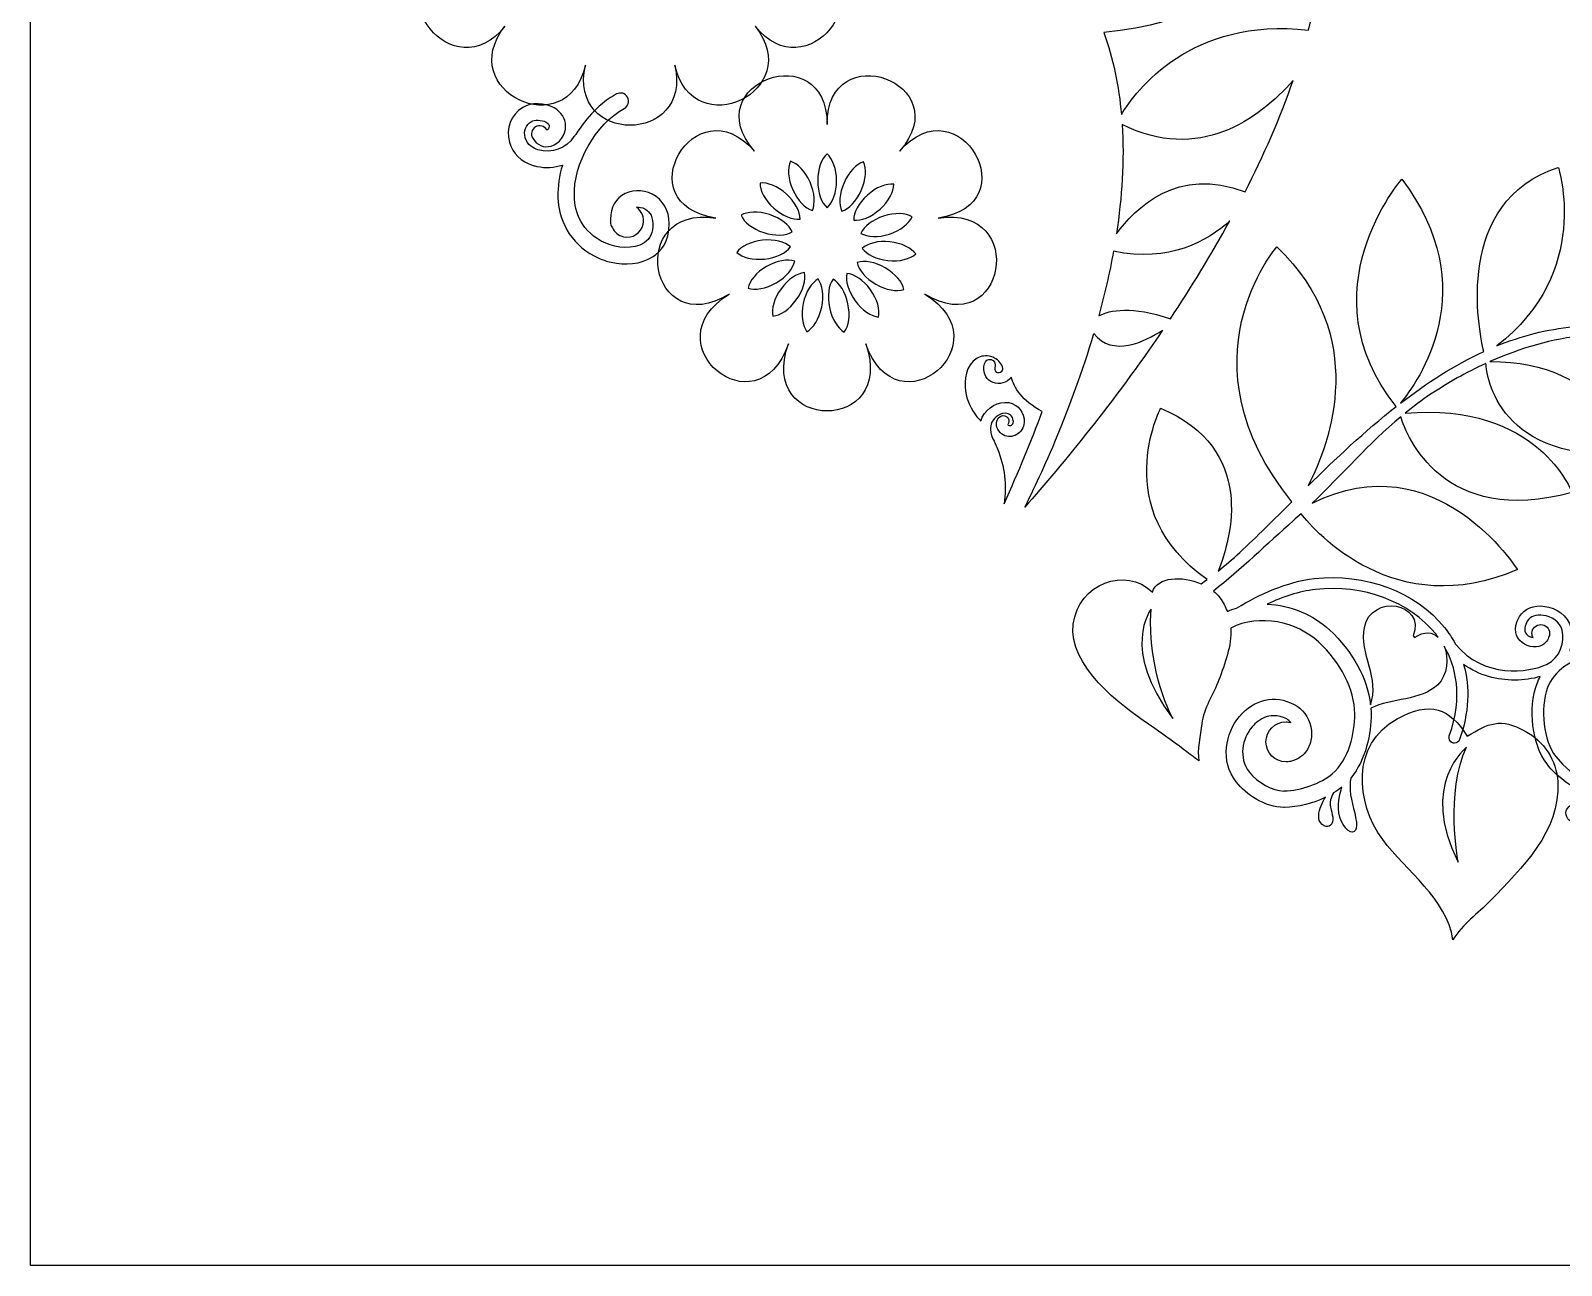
# Model space of a CAD drawing. Header units: millimetres. Extents: x -104 to 124, y -146 to 83.
# Drawn here: x -104.4 to 16.1, y -145.7 to -48.5 of the extents above; entities that cross this region are included whole.
import ezdxf

# ---------------------------------------------------------------- set-up
doc = ezdxf.new("R2010")
doc.units = ezdxf.units.MM
doc.header["$MEASUREMENT"] = 0
doc.layers.add('layer 1', color=7, linetype='Continuous')

msp = doc.modelspace()

# ---------------------------------------------------------------- linework, layer by layer
at = {"layer": 'layer 1', "color": 251}
msp.add_open_spline([(-104.4422, -145.6693), (-104.4422, -145.6693), (124.1578, -145.6693), (124.1578, -145.6693), (124.1578, -145.6693), (124.1578, -145.6693), (124.1578, 82.9307), (124.1578, 82.9307), (124.1578, 82.9307), (124.1578, 82.9307), (-104.4422, 82.9307), (-104.4422, 82.9307), (-104.4422, 82.9307), (-104.4422, 82.9307), (-104.4422, -145.6693), (-104.4422, -145.6693)], degree=3, knots=[0, 0, 0, 0, 0.2, 0.2, 0.2, 0.20000001, 0.4, 0.4, 0.4, 0.40000001, 0.6, 0.6, 0.6, 0.60000001, 1, 1, 1, 1], dxfattribs=at)
at = {"layer": 'layer 1', "color": 7}
for points, knots in [([(-71.4774, -42.6684), (-77.3099, -45.4769), (-71.1281, -53.2275), (-67.0923, -48.1665), (-67.0923, -48.1665), (-71.1281, -53.2274), (-62.1968, -57.5289), (-60.7568, -51.2177), (-60.7568, -51.2177), (-62.1968, -57.5289), (-52.2848, -57.5289), (-53.7249, -51.2177), (-53.7249, -51.2177), (-52.2848, -57.5289), (-43.3529, -53.2275), (-47.3886, -48.1665), (-47.3886, -48.1665), (-43.3528, -53.2274), (-37.1718, -45.4769), (-43.0043, -42.6685), (-43.0043, -42.6685), (-37.1718, -45.4769), (-34.967, -35.8126), (-41.439, -35.8126), (-41.439, -35.8126), (-34.967, -35.8125), (-37.1718, -26.1479), (-43.0043, -28.9567), (-43.0043, -28.9567), (-37.1718, -26.1478), (-43.3529, -18.3974), (-47.3886, -23.4583), (-47.3886, -23.4583), (-43.3528, -18.3973), (-52.2848, -14.097), (-53.7249, -20.4071), (-53.7249, -20.4071), (-52.2848, -14.097), (-62.1968, -14.097), (-60.7568, -20.4071), (-60.7568, -20.4071), (-62.1968, -14.097), (-71.1281, -18.3974), (-67.0923, -23.4583), (-67.0923, -23.4583), (-71.1281, -18.3973), (-77.3099, -26.1479), (-71.4774, -28.9567), (-71.4774, -28.9567), (-77.3099, -26.1478), (-79.5155, -35.8126), (-73.0422, -35.8126), (-73.0422, -35.8126), (-79.5155, -35.8125), (-77.3099, -45.4769), (-71.4774, -42.6684)], [0, 0, 0, 0, 0.06666667, 0.06666667, 0.06666667, 0.06666668, 0.13333333, 0.13333333, 0.13333333, 0.13333334, 0.2, 0.2, 0.2, 0.20000001, 0.26666667, 0.26666667, 0.26666667, 0.26666668, 0.33333333, 0.33333333, 0.33333333, 0.33333334, 0.4, 0.4, 0.4, 0.40000001, 0.46666667, 0.46666667, 0.46666667, 0.46666668, 0.53333333, 0.53333333, 0.53333333, 0.53333334, 0.6, 0.6, 0.6, 0.60000001, 0.66666667, 0.66666667, 0.66666667, 0.66666668, 0.73333333, 0.73333333, 0.73333333, 0.73333334, 0.8, 0.8, 0.8, 0.80000001, 0.86666667, 0.86666667, 0.86666667, 0.86666668, 1, 1, 1, 1]), ([(-49.4351, -69.2401), (-55.7258, -73.0906), (-47.2606, -80.1938), (-44.776, -73.1495), (-44.776, -73.1495), (-47.2606, -80.1938), (-36.2098, -80.1938), (-38.6937, -73.1495), (-38.6937, -73.1495), (-36.2098, -80.1938), (-27.7446, -73.0906), (-34.0346, -69.2401), (-34.0346, -69.2401), (-27.7445, -73.0906), (-25.8258, -62.2081), (-32.9784, -63.2506), (-32.9784, -63.2506), (-25.8258, -62.2081), (-31.3503, -52.6383), (-36.019, -57.9833), (-36.019, -57.9833), (-31.3503, -52.6383), (-41.7354, -48.8583), (-41.7354, -55.9033), (-41.7354, -55.9033), (-41.7354, -48.8583), (-52.1194, -52.6383), (-47.45, -57.9833), (-47.45, -57.9833), (-52.1194, -52.6383), (-57.6439, -62.2081), (-50.4913, -63.2506), (-50.4913, -63.2506), (-57.6439, -62.2081), (-55.7258, -73.0906), (-49.4351, -69.2401)], [0, 0, 0, 0, 0.1, 0.1, 0.1, 0.10000001, 0.2, 0.2, 0.2, 0.20000001, 0.3, 0.3, 0.3, 0.30000001, 0.4, 0.4, 0.4, 0.40000001, 0.5, 0.5, 0.5, 0.50000001, 0.6, 0.6, 0.6, 0.60000001, 0.7, 0.7, 0.7, 0.70000001, 0.8, 0.8, 0.8, 0.80000001, 1, 1, 1, 1]), ([(-42.8914, -62.6615), (-43.4516, -62.4868), (-44.0567, -61.8751), (-44.4334, -61.026), (-44.4334, -61.026), (-44.8116, -60.1772), (-44.862, -59.3189), (-44.6165, -58.7869), (-44.6165, -58.7869), (-44.0566, -58.9611), (-43.4531, -59.5718), (-43.0745, -60.4217), (-43.0745, -60.4217), (-42.6977, -61.2708), (-42.6473, -62.1273), (-42.8914, -62.6615)], [0, 0, 0, 0, 0.2, 0.2, 0.2, 0.20000001, 0.4, 0.4, 0.4, 0.40000001, 0.6, 0.6, 0.6, 0.60000001, 1, 1, 1, 1]), ([(-42.4744, -60.3197), (-42.4744, -59.3901), (-42.1714, -58.5862), (-41.7311, -58.1988), (-41.7311, -58.1988), (-41.2901, -58.5861), (-40.9868, -59.3901), (-40.9868, -60.3197), (-40.9868, -60.3197), (-40.9868, -61.2493), (-41.2902, -62.0529), (-41.7311, -62.4406), (-41.7311, -62.4406), (-42.1714, -62.0529), (-42.4744, -61.2493), (-42.4744, -60.3197)], [0, 0, 0, 0, 0.2, 0.2, 0.2, 0.20000001, 0.4, 0.4, 0.4, 0.40000001, 0.6, 0.6, 0.6, 0.60000001, 1, 1, 1, 1]), ([(-39.0391, -61.0764), (-39.4165, -61.9252), (-40.0202, -62.5362), (-40.5811, -62.7112), (-40.5811, -62.7112), (-40.8255, -62.1778), (-40.7755, -61.3198), (-40.3976, -60.4711), (-40.3976, -60.4711), (-40.0194, -59.6219), (-39.4159, -59.0106), (-38.8549, -58.8359), (-38.8549, -58.8359), (-38.6104, -59.3693), (-38.6609, -60.2269), (-39.0391, -61.0764)], [0, 0, 0, 0, 0.2, 0.2, 0.2, 0.20000001, 0.4, 0.4, 0.4, 0.40000001, 0.6, 0.6, 0.6, 0.60000001, 1, 1, 1, 1]), ([(-44.9403, -61.3636), (-44.2499, -61.9859), (-43.8559, -62.7475), (-43.8623, -63.3353), (-43.8623, -63.3353), (-44.445, -63.4037), (-45.2459, -63.0908), (-45.9362, -62.4685), (-45.9362, -62.4685), (-46.6266, -61.8465), (-47.0214, -61.0828), (-47.0143, -60.4968), (-47.0143, -60.4968), (-46.4315, -60.429), (-45.6314, -60.7409), (-44.9403, -61.3636)], [0, 0, 0, 0, 0.2, 0.2, 0.2, 0.20000001, 0.4, 0.4, 0.4, 0.40000001, 0.6, 0.6, 0.6, 0.60000001, 1, 1, 1, 1]), ([(-36.4878, -60.5878), (-36.4814, -61.1745), (-36.8755, -61.9372), (-37.5666, -62.5595), (-37.5666, -62.5595), (-38.257, -63.1811), (-39.0571, -63.494), (-39.6399, -63.4256), (-39.6399, -63.4256), (-39.6469, -62.8389), (-39.2518, -62.0762), (-38.5614, -61.4539), (-38.5614, -61.4539), (-37.8703, -60.8323), (-37.0706, -60.5194), (-36.4878, -60.5878)], [0, 0, 0, 0, 0.2, 0.2, 0.2, 0.20000001, 0.4, 0.4, 0.4, 0.40000001, 0.6, 0.6, 0.6, 0.60000001, 1, 1, 1, 1]), ([(-46.2622, -62.9832), (-45.3788, -63.2707), (-44.7075, -63.8066), (-44.4747, -64.3453), (-44.4747, -64.3453), (-44.9798, -64.6454), (-45.8382, -64.6843), (-46.7215, -64.3975), (-46.7215, -64.3975), (-47.6056, -64.1096), (-48.2766, -63.5734), (-48.5084, -63.035), (-48.5084, -63.035), (-48.0039, -62.7355), (-47.1459, -62.6953), (-46.2622, -62.9832)], [0, 0, 0, 0, 0.2, 0.2, 0.2, 0.20000001, 0.4, 0.4, 0.4, 0.40000001, 0.6, 0.6, 0.6, 0.60000001, 1, 1, 1, 1]), ([(-35.0372, -63.1508), (-35.27, -63.6894), (-35.9406, -64.226), (-36.8247, -64.5135), (-36.8247, -64.5135), (-37.7084, -64.8), (-38.5664, -64.7608), (-39.0715, -64.4613), (-39.0715, -64.4613), (-38.8394, -63.9223), (-38.1681, -63.3864), (-37.284, -63.0985), (-37.284, -63.0985), (-36.3999, -62.8121), (-35.5417, -62.8516), (-35.0372, -63.1508)], [0, 0, 0, 0, 0.2, 0.2, 0.2, 0.20000001, 0.4, 0.4, 0.4, 0.40000001, 0.6, 0.6, 0.6, 0.60000001, 1, 1, 1, 1]), ([(-48.8417, -65.9606), (-48.5027, -65.4822), (-47.7351, -65.0967), (-46.8097, -64.9997), (-46.8097, -64.9997), (-45.8865, -64.903), (-45.0557, -65.1196), (-44.6236, -65.5175), (-44.6236, -65.5175), (-44.9626, -65.9966), (-45.7309, -66.3818), (-46.6549, -66.4785), (-46.6549, -66.4785), (-47.5795, -66.5758), (-48.411, -66.3582), (-48.8417, -65.9606)], [0, 0, 0, 0, 0.2, 0.2, 0.2, 0.20000001, 0.4, 0.4, 0.4, 0.40000001, 0.6, 0.6, 0.6, 0.60000001, 1, 1, 1, 1]), ([(-36.9418, -66.6002), (-37.8664, -66.5028), (-38.6334, -66.1183), (-38.9728, -65.6389), (-38.9728, -65.6389), (-38.5417, -65.2409), (-37.7105, -65.0237), (-36.7859, -65.1214), (-36.7859, -65.1214), (-35.862, -65.2187), (-35.0936, -65.6036), (-34.7546, -66.0823), (-34.7546, -66.0823), (-35.186, -66.4799), (-36.0172, -66.6972), (-36.9418, -66.6002)], [0, 0, 0, 0, 0.2, 0.2, 0.2, 0.20000001, 0.4, 0.4, 0.4, 0.40000001, 0.6, 0.6, 0.6, 0.60000001, 1, 1, 1, 1]), ([(-47.9562, -68.7691), (-47.8412, -68.1944), (-47.2962, -67.5301), (-46.4908, -67.0648), (-46.4908, -67.0648), (-45.6861, -66.6009), (-44.8391, -66.4609), (-44.2824, -66.6493), (-44.2824, -66.6493), (-44.3974, -67.2246), (-44.9432, -67.8889), (-45.7475, -68.3535), (-45.7475, -68.3535), (-46.5529, -68.8181), (-47.4003, -68.9578), (-47.9562, -68.7691)], [0, 0, 0, 0, 0.2, 0.2, 0.2, 0.20000001, 0.4, 0.4, 0.4, 0.40000001, 0.6, 0.6, 0.6, 0.60000001, 1, 1, 1, 1]), ([(-37.8975, -68.459), (-38.7022, -67.994), (-39.2472, -67.3301), (-39.3622, -66.7544), (-39.3622, -66.7544), (-38.8062, -66.5663), (-37.9585, -66.706), (-37.1539, -67.171), (-37.1539, -67.171), (-36.3484, -67.6359), (-35.8041, -68.3003), (-35.6891, -68.8756), (-35.6891, -68.8756), (-36.2444, -69.0629), (-37.0925, -68.9236), (-37.8975, -68.459)], [0, 0, 0, 0, 0.2, 0.2, 0.2, 0.20000001, 0.4, 0.4, 0.4, 0.40000001, 0.6, 0.6, 0.6, 0.60000001, 1, 1, 1, 1]), ([(-45.3594, -68.8223), (-44.813, -68.0709), (-44.0958, -67.5982), (-43.5109, -67.5439), (-43.5109, -67.5439), (-43.3818, -68.1168), (-43.61, -68.9448), (-44.1565, -69.6966), (-44.1565, -69.6966), (-44.7029, -70.4483), (-45.4208, -70.921), (-46.0043, -70.975), (-46.0043, -70.975), (-46.1331, -70.4025), (-45.9059, -69.5745), (-45.3594, -68.8223)], [0, 0, 0, 0, 0.2, 0.2, 0.2, 0.20000001, 0.4, 0.4, 0.4, 0.40000001, 0.6, 0.6, 0.6, 0.60000001, 1, 1, 1, 1]), ([(-43.6107, -69.9671), (-43.417, -69.0583), (-42.9542, -68.3352), (-42.442, -68.0473), (-42.442, -68.0473), (-42.0913, -68.5182), (-41.9626, -69.3681), (-42.1562, -70.2765), (-42.1562, -70.2765), (-42.3492, -71.1856), (-42.8128, -71.9092), (-43.3246, -72.1963), (-43.3246, -72.1963), (-43.6749, -71.7257), (-43.8044, -70.8762), (-43.6107, -69.9671)], [0, 0, 0, 0, 0.2, 0.2, 0.2, 0.20000001, 0.4, 0.4, 0.4, 0.40000001, 0.6, 0.6, 0.6, 0.60000001, 1, 1, 1, 1]), ([(-41.2612, -68.073), (-40.7493, -68.3598), (-40.2855, -69.0838), (-40.0925, -69.9929), (-40.0925, -69.9929), (-39.8995, -70.902), (-40.0293, -71.7515), (-40.3793, -72.2217), (-40.3793, -72.2217), (-40.8912, -71.9342), (-41.354, -71.2107), (-41.5477, -70.3019), (-41.5477, -70.3019), (-41.7406, -69.3928), (-41.6119, -68.5437), (-41.2612, -68.073)], [0, 0, 0, 0, 0.2, 0.2, 0.2, 0.20000001, 0.4, 0.4, 0.4, 0.40000001, 0.6, 0.6, 0.6, 0.60000001, 1, 1, 1, 1]), ([(-39.527, -69.7678), (-40.072, -69.0164), (-40.3006, -68.1884), (-40.1712, -67.6159), (-40.1712, -67.6159), (-39.5869, -67.6698), (-38.8694, -68.1422), (-38.3233, -68.8943), (-38.3233, -68.8943), (-37.7768, -69.6461), (-37.5493, -70.4748), (-37.6784, -71.0473), (-37.6784, -71.0473), (-38.2626, -70.9927), (-38.9805, -70.5203), (-39.527, -69.7678)], [0, 0, 0, 0, 0.2, 0.2, 0.2, 0.20000001, 0.4, 0.4, 0.4, 0.40000001, 0.6, 0.6, 0.6, 0.60000001, 1, 1, 1, 1]), ([(2.013, -112.1597), (3.8562, -114.6524), (7.0577, -116.7942), (7.5438, -120.0475), (7.5438, -120.0475), (8.3051, -118.8057), (9.494, -117.9918), (10.4905, -116.9645), (10.4905, -116.9645), (12.9809, -114.4002), (16.0084, -111.5071), (15.7977, -107.6279), (15.7977, -107.6279), (15.7043, -105.9145), (14.7091, -104.443), (13.2246, -103.6211), (13.2246, -103.6211), (11.295, -102.5521), (10.3039, -103.0115), (8.6723, -104.0285), (8.6723, -104.0285), (7.3033, -101.8053), (5.7415, -101.237), (3.1552, -102.6555), (3.1552, -102.6555), (-0.4843, -104.6519), (-0.1351, -109.2521), (2.013, -112.1597)], [0, 0, 0, 0, 0.125, 0.125, 0.125, 0.12500001, 0.25, 0.25, 0.25, 0.25000001, 0.375, 0.375, 0.375, 0.37500001, 0.5, 0.5, 0.5, 0.50000001, 0.625, 0.625, 0.625, 0.62500001, 0.75, 0.75, 0.75, 0.75000001, 1, 1, 1, 1]), ([(8.6233, -104.889), (6.9071, -108.3885), (7.9566, -113.9504), (7.9566, -113.9504), (7.9566, -113.9504), (4.8338, -107.7955), (8.6233, -104.889), (8.6233, -104.889)], [0, 0, 0, 0, 0.33333333, 0.33333333, 0.33333333, 0.33333334, 1, 1, 1, 1])]:
    msp.add_open_spline(points, degree=3, knots=knots, dxfattribs=at)
at = {"layer": 'layer 1', "color": 254}
for points, knots in [([(-2.6783, -35.1024), (-2.1622, -39.4585), (-2.6547, -43.9706), (-3.828, -48.4583), (-3.828, -48.4583), (-13.1388, -47.4426), (-17.4265, -53.2324), (-18.5593, -55.1138), (-18.5593, -55.1138), (-18.7572, -52.8884), (-19.1982, -50.7136), (-19.9478, -48.6512), (-19.9478, -48.6512), (-5.9083, -47.2817), (-3.1866, -38.0224), (-2.6783, -35.1024)], [0, 0, 0, 0, 0.2, 0.2, 0.2, 0.20000001, 0.4, 0.4, 0.4, 0.40000001, 0.6, 0.6, 0.6, 0.60000001, 1, 1, 1, 1]), ([(-8.8201, -61.197), (-14.1248, -59.1249), (-17.5189, -62.527), (-18.9526, -64.4924), (-18.9526, -64.4924), (-18.5138, -61.6384), (-18.319, -58.7269), (-18.5007, -55.8849), (-18.5007, -55.8849), (-12.4696, -58.9188), (-7.7699, -55.5089), (-5.038, -52.4207), (-5.038, -52.4207), (-6.0716, -55.3984), (-7.3649, -58.3413), (-8.8201, -61.197)], [0, 0, 0, 0, 0.2, 0.2, 0.2, 0.20000001, 0.4, 0.4, 0.4, 0.40000001, 0.6, 0.6, 0.6, 0.60000001, 1, 1, 1, 1]), ([(-65.6883, -54.5592), (-65.0159, -54.1521), (-63.9787, -54.1616), (-63.2252, -54.5832), (-63.2252, -54.5832), (-62.6551, -54.901), (-62.3245, -55.4246), (-62.3203, -56.0208), (-62.3203, -56.0208), (-62.3147, -56.7334), (-62.8082, -57.4107), (-63.4668, -57.5959), (-63.4668, -57.5959), (-64.032, -57.7543), (-64.5873, -57.5172), (-64.9132, -56.974), (-64.9132, -56.974), (-65.0963, -56.6684), (-64.9972, -56.2723), (-64.6913, -56.0885), (-64.6913, -56.0885), (-64.3862, -55.9043), (-63.9893, -56.0045), (-63.8059, -56.309), (-63.8059, -56.309), (-63.7984, -56.3217), (-63.7921, -56.3316), (-63.7858, -56.339), (-63.7858, -56.339), (-63.7162, -56.2973), (-63.6101, -56.1693), (-63.6108, -56.0313), (-63.6108, -56.0313), (-63.6115, -55.9798), (-63.6129, -55.8458), (-63.8549, -55.7107), (-63.8549, -55.7107), (-64.2242, -55.5043), (-64.7739, -55.5156), (-65.0187, -55.663), (-65.0187, -55.663), (-65.4685, -55.9361), (-65.6491, -56.4116), (-65.5024, -56.9355), (-65.5024, -56.9355), (-65.3397, -57.5123), (-64.8677, -57.7663), (-64.5005, -57.8785), (-64.5005, -57.8785), (-63.4153, -58.2034), (-62.2522, -57.785), (-61.6652, -56.8491), (-61.6652, -56.8491), (-61.6218, -56.781), (-61.5671, -56.7253), (-61.5065, -56.6794), (-61.5065, -56.6794), (-60.6894, -55.3346), (-59.5789, -54.1824), (-58.3152, -53.4924), (-58.3152, -53.4924), (-58.003, -53.3206), (-57.6097, -53.437), (-57.4393, -53.7485), (-57.4393, -53.7485), (-57.2685, -54.0621), (-57.3835, -54.4541), (-57.6965, -54.6252), (-57.6965, -54.6252), (-59.9592, -55.8616), (-61.7238, -58.9735), (-61.6306, -61.5618), (-61.6306, -61.5618), (-61.5872, -62.7468), (-61.1233, -64.347), (-59.1626, -65.241), (-59.1626, -65.241), (-58.3145, -65.6265), (-56.968, -65.7476), (-56.1425, -65.2082), (-56.1425, -65.2082), (-55.6644, -64.8963), (-55.4369, -64.4031), (-55.4468, -63.7022), (-55.4468, -63.7022), (-55.4563, -62.9676), (-55.8567, -62.6509), (-56.0945, -62.5277), (-56.0945, -62.5277), (-56.2998, -62.4215), (-56.5277, -62.3877), (-56.7401, -62.4089), (-56.7401, -62.4089), (-56.3224, -62.6988), (-56.0984, -63.2206), (-56.2148, -63.7466), (-56.2148, -63.7466), (-56.3693, -64.4433), (-57.0583, -64.8832), (-57.755, -64.7294), (-57.755, -64.7294), (-58.1614, -64.6394), (-58.4757, -64.3647), (-58.6408, -64.0147), (-58.6408, -64.0147), (-58.7128, -63.9223), (-58.7622, -63.8112), (-58.7752, -63.6863), (-58.7752, -63.6863), (-58.8765, -62.7408), (-58.5512, -61.9361), (-57.8824, -61.4782), (-57.8824, -61.4782), (-57.2085, -61.0182), (-56.2726, -60.9798), (-55.4997, -61.3816), (-55.4997, -61.3816), (-54.659, -61.8176), (-54.1701, -62.6572), (-54.156, -63.6842), (-54.156, -63.6842), (-54.1355, -65.133), (-54.8411, -65.9007), (-55.4362, -66.2894), (-55.4362, -66.2894), (-56.3975, -66.9166), (-57.664, -66.9703), (-58.7237, -66.736), (-58.7237, -66.736), (-59.0779, -66.6577), (-59.4085, -66.5476), (-59.6974, -66.4157), (-59.6974, -66.4157), (-61.6962, -65.5052), (-62.8407, -63.7981), (-62.9204, -61.6088), (-62.9204, -61.6088), (-62.95, -60.7843), (-62.8227, -59.925), (-62.5747, -59.0808), (-62.5747, -59.0808), (-63.2111, -59.2885), (-63.9022, -59.3408), (-64.5851, -59.1898), (-64.5851, -59.1898), (-64.6821, -59.1686), (-64.7795, -59.1428), (-64.8765, -59.1136), (-64.8765, -59.1136), (-65.8322, -58.8225), (-66.4958, -58.1731), (-66.7459, -57.2844), (-66.7459, -57.2844), (-67.0489, -56.2028), (-66.6344, -55.1332), (-65.6883, -54.5592)], [0, 0, 0, 0, 0.025, 0.025, 0.025, 0.02500001, 0.05, 0.05, 0.05, 0.05000001, 0.075, 0.075, 0.075, 0.07500001, 0.1, 0.1, 0.1, 0.10000001, 0.125, 0.125, 0.125, 0.12500001, 0.15, 0.15, 0.15, 0.15000001, 0.175, 0.175, 0.175, 0.17500001, 0.2, 0.2, 0.2, 0.20000001, 0.225, 0.225, 0.225, 0.22500001, 0.25, 0.25, 0.25, 0.25000001, 0.275, 0.275, 0.275, 0.27500001, 0.3, 0.3, 0.3, 0.30000001, 0.325, 0.325, 0.325, 0.32500001, 0.35, 0.35, 0.35, 0.35000001, 0.375, 0.375, 0.375, 0.37500001, 0.4, 0.4, 0.4, 0.40000001, 0.425, 0.425, 0.425, 0.42500001, 0.45, 0.45, 0.45, 0.45000001, 0.475, 0.475, 0.475, 0.47500001, 0.5, 0.5, 0.5, 0.50000001, 0.525, 0.525, 0.525, 0.52500001, 0.55, 0.55, 0.55, 0.55000001, 0.575, 0.575, 0.575, 0.57500001, 0.6, 0.6, 0.6, 0.60000001, 0.625, 0.625, 0.625, 0.62500001, 0.65, 0.65, 0.65, 0.65000001, 0.675, 0.675, 0.675, 0.67500001, 0.7, 0.7, 0.7, 0.70000001, 0.725, 0.725, 0.725, 0.72500001, 0.75, 0.75, 0.75, 0.75000001, 0.775, 0.775, 0.775, 0.77500001, 0.8, 0.8, 0.8, 0.80000001, 0.825, 0.825, 0.825, 0.82500001, 0.85, 0.85, 0.85, 0.85000001, 0.875, 0.875, 0.875, 0.87500001, 0.9, 0.9, 0.9, 0.90000001, 0.925, 0.925, 0.925, 0.92500001, 0.95, 0.95, 0.95, 0.95000001, 1, 1, 1, 1]), ([(-22.3559, -95.2136), (-22.7859, -98.4366), (-18.5526, -101.6593), (-16.4384, -103.0686), (-16.4384, -103.0686), (-15.241, -103.8669), (-12.4573, -105.9734), (-12.4573, -105.9734), (-12.4573, -105.9734), (-12.6213, -105.2015), (-12.3335, -103.8849), (-12.2329, -103.0609), (-12.2329, -103.0609), (-12.0812, -101.8117), (-11.3206, -100.7516), (-10.8871, -99.598), (-10.8871, -99.598), (-10.402, -98.3029), (-9.8721, -96.9229), (-9.9501, -95.5308), (-9.9501, -95.5308), (-7.6722, -94.331), (-4.7142, -95.0637), (-3.0501, -96.6022), (-3.0501, -96.6022), (-1.2753, -98.2451), (-0.206, -100.3625), (-0.1908, -102.2668), (-0.1908, -102.2668), (-0.1792, -103.8003), (-0.6371, -105.8467), (-1.959, -106.9919), (-1.959, -106.9919), (-2.818, -107.7369), (-4.4453, -108.3169), (-5.7443, -108.3405), (-5.7443, -108.3405), (-5.7538, -108.3412), (-5.7651, -108.3412), (-5.7746, -108.3412), (-5.7746, -108.3412), (-6.6456, -108.3412), (-7.8624, -107.6752), (-8.503, -106.8426), (-8.503, -106.8426), (-9.363, -105.7278), (-9.0392, -104.218), (-8.2758, -103.3022), (-8.2758, -103.3022), (-7.9974, -102.9677), (-6.9762, -101.9355), (-5.5439, -102.6739), (-5.5439, -102.6739), (-5.4218, -102.7367), (-5.3142, -102.8354), (-5.2186, -102.949), (-5.2186, -102.949), (-5.341, -102.918), (-5.4681, -102.8972), (-5.6003, -102.8972), (-5.6003, -102.8972), (-6.4706, -102.8972), (-7.1769, -103.6034), (-7.1769, -104.4734), (-7.1769, -104.4734), (-7.1769, -105.344), (-6.4706, -106.05), (-5.6003, -106.05), (-5.6003, -106.05), (-5.4804, -106.0499), (-5.3654, -106.0341), (-5.2529, -106.009), (-5.2529, -106.009), (-4.8002, -105.9307), (-4.3702, -105.6732), (-4.0612, -105.2798), (-4.0612, -105.2798), (-3.6406, -104.745), (-3.4904, -104.0218), (-3.6484, -103.2951), (-3.6484, -103.2951), (-3.8164, -102.5218), (-4.3042, -101.86), (-4.9519, -101.5266), (-4.9519, -101.5266), (-6.4724, -100.7424), (-8.1262, -101.1058), (-9.2678, -102.4752), (-9.2678, -102.4752), (-10.3607, -103.7858), (-10.8003, -105.978), (-9.5264, -107.6311), (-9.5264, -107.6311), (-8.7732, -108.6079), (-7.2104, -109.6321), (-5.7753, -109.6321), (-5.7753, -109.6321), (-5.7573, -109.6321), (-5.7386, -109.6321), (-5.721, -109.6317), (-5.721, -109.6317), (-4.6591, -109.6123), (-3.4816, -109.3071), (-2.4853, -108.8334), (-2.4853, -108.8334), (-2.6211, -109.0359), (-2.7428, -109.2528), (-2.8367, -109.505), (-2.8367, -109.505), (-3.0081, -109.9682), (-3.2018, -110.6043), (-2.7552, -110.9751), (-2.7552, -110.9751), (-2.3459, -111.3148), (-1.9403, -111.1144), (-1.9195, -110.6025), (-1.9195, -110.6025), (-1.8983, -110.0727), (-2.2172, -109.564), (-2.098, -109.0327), (-2.098, -109.0327), (-2.0553, -108.845), (-1.965, -108.6683), (-1.8609, -108.4968), (-1.8609, -108.4968), (-1.6213, -108.3518), (-1.3974, -108.198), (-1.1987, -108.034), (-1.1987, -108.034), (-1.2876, -108.3285), (-1.3511, -108.5938), (-1.3836, -108.7505), (-1.3836, -108.7505), (-1.5621, -109.6084), (-1.5138, -110.5757), (-0.8985, -111.2569), (-0.8985, -111.2569), (-0.3341, -111.8813), (0.0215, -111.5131), (-0.0621, -110.7916), (-0.0621, -110.7916), (-0.1735, -109.8261), (-0.5958, -108.8859), (-0.5581, -107.9041), (-0.5581, -107.9041), (-0.5496, -107.6854), (-0.5327, -107.5073), (-0.4946, -107.3238), (-0.4946, -107.3238), (0.6851, -105.8714), (1.1123, -103.8281), (1.1003, -102.2565), (1.1003, -102.2565), (1.0989, -102.115), (1.0929, -101.9725), (1.0827, -101.829), (1.0827, -101.829), (2.7051, -101.0211), (5.0264, -101.2543), (6.3433, -99.9758), (6.3433, -99.9758), (7.1226, -99.2194), (7.2319, -97.8845), (6.8538, -96.9483), (6.8538, -96.9483), (7.7742, -98.5276), (8.3619, -100.8571), (7.2574, -104.0017), (7.2574, -104.0017), (7.1784, -104.2261), (7.2969, -104.472), (7.5212, -104.5503), (7.5212, -104.5503), (7.5682, -104.5672), (7.6158, -104.575), (7.6634, -104.575), (7.6634, -104.575), (7.8413, -104.575), (8.007, -104.4642), (8.0698, -104.2871), (8.0698, -104.2871), (8.8001, -102.2068), (8.8974, -100.1892), (8.3848, -98.3791), (8.3848, -98.3791), (9.6179, -99.266), (11.0691, -99.6156), (12.4005, -99.6156), (12.4005, -99.6156), (13.1308, -99.6156), (13.8218, -99.5094), (14.4233, -99.3309), (14.4233, -99.3309), (14.3242, -99.5098), (14.236, -99.695), (14.1623, -99.888), (14.1623, -99.888), (13.4279, -101.8198), (13.7763, -104.7041), (14.9243, -106.1854), (14.9243, -106.1854), (15.838, -107.3658), (17.0773, -108.1892), (18.4715, -108.6997), (18.4715, -108.6997), (18.4715, -108.6997), (18.4708, -108.6996), (18.4708, -108.6996), (18.4708, -108.6996), (17.7119, -108.7949), (16.9436, -109.154), (16.5178, -109.7785), (16.5178, -109.7785), (16.3125, -110.0779), (16.5481, -110.7687), (16.9838, -110.719), (16.9838, -110.719), (17.2223, -110.69), (17.4131, -110.2833), (17.5461, -110.1217), (17.5461, -110.1217), (17.8594, -109.7417), (18.2502, -109.4221), (18.7138, -109.2444), (18.7138, -109.2444), (18.7138, -109.2443), (18.99, -109.1216), (19.4663, -109.0052), (19.4663, -109.0052), (19.733, -109.0722), (20.0022, -109.1294), (20.2752, -109.1759), (20.2752, -109.1759), (19.6833, -109.3727), (19.1237, -109.6359), (18.6387, -109.9615), (18.6387, -109.9615), (17.4826, -110.7348), (16.8949, -112.2715), (16.9443, -113.6467), (16.9443, -113.6467), (16.968, -114.306), (18.0573, -115.0641), (18.6408, -114.5187), (18.6408, -114.5187), (18.9583, -114.2217), (18.7978, -113.4205), (18.8193, -113.0406), (18.8193, -113.0406), (18.8683, -112.1456), (19.0948, -111.2576), (19.5813, -110.4971), (19.5813, -110.4971), (19.9567, -109.9093), (20.4117, -109.5227), (20.9275, -109.2666), (20.9275, -109.2666), (21.1427, -109.2909), (21.3589, -109.3096), (21.5766, -109.322), (21.5766, -109.322), (21.3046, -109.4698), (21.051, -109.6377), (20.8238, -109.8243), (20.8238, -109.8243), (20.0216, -110.4833), (19.6977, -111.6683), (19.8342, -112.686), (19.8342, -112.686), (19.8995, -113.1739), (20.7645, -113.6576), (21.1586, -113.2103), (21.1586, -113.2103), (21.3727, -112.9658), (21.1949, -112.3823), (21.1832, -112.0994), (21.1832, -112.0994), (21.1536, -111.4305), (21.2577, -110.7542), (21.5635, -110.1535), (21.5635, -110.1535), (21.7392, -109.8088), (21.9583, -109.5495), (22.207, -109.3417), (22.207, -109.3417), (22.2258, -109.3417), (22.2444, -109.3431), (22.2631, -109.3431), (22.2631, -109.3431), (22.5676, -109.3431), (22.872, -109.329), (23.1757, -109.3068), (23.1757, -109.3068), (23.1003, -109.359), (23.0258, -109.4119), (22.956, -109.4691), (22.956, -109.4691), (22.3492, -109.9679), (22.1029, -110.8661), (22.207, -111.6358), (22.207, -111.6358), (22.2568, -112.0059), (22.9112, -112.3724), (23.2096, -112.0334), (23.2096, -112.0334), (23.3716, -111.8482), (23.2371, -111.4065), (23.2283, -111.192), (23.2283, -111.192), (23.2061, -110.6854), (23.2847, -110.1736), (23.5169, -109.7188), (23.5169, -109.7188), (23.6129, -109.5294), (23.7271, -109.3749), (23.8531, -109.2422), (23.8531, -109.2422), (25.3965, -109.0475), (26.8919, -108.5765), (28.1615, -107.8667), (28.1615, -107.8667), (31.2678, -106.1318), (33.8667, -101.5277), (32.6305, -97.6955), (32.6305, -97.6955), (32.5541, -97.4601), (32.3021, -97.331), (32.0657, -97.4062), (32.0657, -97.4062), (31.8302, -97.4824), (31.7006, -97.7353), (31.7768, -97.9713), (31.7768, -97.9713), (32.8483, -101.292), (30.5209, -105.5215), (27.7241, -107.0843), (27.7241, -107.0843), (24.0263, -109.1502), (18.2859, -109.062), (15.6334, -105.6365), (15.6334, -105.6365), (14.6693, -104.3922), (14.3743, -101.8547), (15.0008, -100.2069), (15.0008, -100.2069), (15.5028, -98.8857), (16.8109, -97.9625), (18.8874, -97.4623), (18.8874, -97.4623), (20.4682, -97.0837), (22.4518, -97.8443), (23.5031, -99.2371), (23.5031, -99.2371), (23.9664, -99.8506), (24.6133, -101.1111), (23.7402, -102.6583), (23.7402, -102.6583), (23.0505, -103.8811), (22.0761, -104.0088), (21.5519, -103.9791), (21.5519, -103.9791), (20.7953, -103.9329), (20.0801, -103.5159), (19.7164, -102.9321), (19.7164, -102.9321), (19.926, -103.0323), (20.1567, -103.0926), (20.404, -103.0926), (20.404, -103.0926), (21.2895, -103.0926), (22.0066, -102.3754), (22.0066, -101.4903), (22.0066, -101.4903), (22.0067, -100.6052), (21.2894, -99.8876), (20.404, -99.8876), (20.404, -99.8876), (19.7351, -99.8876), (19.1629, -100.2983), (18.9234, -100.881), (18.9234, -100.881), (18.5265, -101.5679), (18.4616, -102.3105), (18.7572, -103.0235), (18.7572, -103.0235), (19.1858, -104.0575), (20.2868, -104.8011), (21.4983, -104.8745), (21.4983, -104.8745), (22.7404, -104.9433), (23.8421, -104.3026), (24.5216, -103.099), (24.5216, -103.099), (25.3429, -101.6434), (25.2328, -100.039), (24.2193, -98.6963), (24.2193, -98.6963), (22.9659, -97.0361), (20.5832, -96.1295), (18.6775, -96.5909), (18.6775, -96.5909), (17.9455, -96.7669), (17.3048, -97.0001), (16.7372, -97.2767), (16.7372, -97.2767), (16.939, -96.6837), (16.9739, -96.0554), (16.8437, -95.5178), (16.8437, -95.5178), (16.6007, -94.512), (15.627, -93.9348), (14.7705, -93.8093), (14.7705, -93.8093), (13.9065, -93.6816), (13.141, -93.9909), (12.7766, -94.615), (12.7766, -94.615), (12.1833, -95.6303), (12.6072, -96.2773), (12.8164, -96.5084), (12.8164, -96.5084), (13.2349, -96.9691), (13.9824, -97.136), (14.5182, -96.8901), (14.5182, -96.8901), (14.7941, -96.7638), (14.9828, -96.5451), (15.0682, -96.2702), (15.0682, -96.2702), (15.1233, -96.1708), (15.1571, -96.0582), (15.1571, -95.9369), (15.1571, -95.9369), (15.1572, -95.552), (14.8449, -95.2405), (14.4604, -95.2405), (14.4604, -95.2405), (14.0763, -95.2405), (13.764, -95.552), (13.764, -95.9369), (13.764, -95.9369), (13.764, -96.0582), (13.7982, -96.1708), (13.8529, -96.2699), (13.8529, -96.2699), (13.6709, -96.2455), (13.4814, -96.1704), (13.3491, -96.0251), (13.3491, -96.0251), (13.0659, -95.7128), (13.2196, -95.2835), (13.3982, -94.978), (13.3982, -94.978), (13.6144, -94.6076), (14.0885, -94.4362), (14.6657, -94.5212), (14.6657, -94.5212), (15.2633, -94.609), (15.9812, -95.0108), (16.1445, -95.6867), (16.1445, -95.6867), (16.365, -96.5962), (16.008, -97.8489), (14.9147, -98.3788), (14.9147, -98.3788), (13.5393, -99.0452), (9.9067, -99.5024), (7.7269, -96.755), (7.7269, -96.755), (7.4877, -96.3094), (7.2101, -95.8801), (6.8841, -95.4737), (6.8841, -95.4737), (4.6419, -92.6705), (0.6131, -91.1592), (-3.3775, -91.6259), (-3.3775, -91.6259), (-5.5643, -91.8817), (-7.6334, -92.8388), (-9.4911, -93.9412), (-9.4911, -93.9412), (-9.737, -94.0191), (-9.9804, -94.1091), (-10.2196, -94.2181), (-10.2196, -94.2181), (-10.3579, -93.8551), (-10.5488, -93.4921), (-10.8112, -93.1323), (-10.8112, -93.1323), (-10.9505, -92.9403), (-11.1255, -92.7657), (-11.3221, -92.6063), (-11.3221, -92.6063), (-9.1203, -90.8996), (-7.13, -88.918), (-5.02, -87.0652), (-5.02, -87.0652), (-4.8161, -86.8867), (-4.6172, -86.7057), (-4.4185, -86.5244), (-4.4185, -86.5244), (-3.2921, -87.9461), (2.9919, -95.0891), (12.6132, -90.9101), (12.6132, -90.9101), (12.6133, -90.9101), (6.1983, -80.7896), (-3.5352, -85.6936), (-3.5352, -85.6936), (-1.1684, -83.4139), (0.92, -80.9985), (3.4308, -78.8956), (3.4308, -78.8956), (3.887, -80.3381), (6.7303, -87.642), (16.9168, -84.8455), (16.9168, -84.8455), (16.9168, -84.8455), (14.2695, -77.6986), (3.7705, -78.6169), (3.7705, -78.6169), (4.4119, -78.0955), (5.0789, -77.5931), (5.7891, -77.1211), (5.7891, -77.1211), (7.1258, -76.2331), (8.5944, -75.402), (10.1445, -74.6929), (10.1445, -74.6929), (10.2073, -75.7378), (11.0314, -82.568), (21.8662, -81.872), (21.8662, -81.872), (21.8662, -81.8719), (19.5495, -74.4139), (10.4567, -74.5522), (10.4567, -74.5522), (12.8242, -73.5019), (15.3705, -72.7428), (17.9236, -72.5057), (17.9236, -72.5057), (17.7734, -73.7235), (17.7546, -77.2428), (22.1866, -78.7513), (22.1866, -78.7513), (22.1866, -78.7513), (23.3094, -75.7626), (18.5603, -72.4577), (18.5603, -72.4577), (19.8893, -72.3801), (21.2157, -72.4514), (22.5157, -72.699), (22.5157, -72.699), (22.4311, -73.1058), (22.2038, -75.0637), (25.1157, -76.9225), (25.1157, -76.9225), (25.1157, -76.9225), (27.124, -74.3405), (23.2167, -72.8507), (23.2167, -72.8507), (23.6651, -72.9597), (24.111, -73.0889), (24.5512, -73.2444), (24.5512, -73.2444), (27.0271, -74.1182), (30.8282, -76.3319), (31.0575, -80.0696), (31.0575, -80.0696), (31.0575, -80.0696), (31.7652, -79.079), (31.7652, -79.079), (31.7652, -79.079), (31.7652, -79.079), (30.3967, -74.4072), (25.0941, -72.7258), (25.0941, -72.7258), (24.7792, -72.626), (24.4673, -72.5368), (24.1558, -72.4528), (24.1558, -72.4528), (28.5532, -72.5724), (29.506, -69.4415), (29.506, -69.4415), (29.506, -69.4415), (24.408, -68.1358), (23.0424, -71.3098), (22.7796, -72.1272), (22.7796, -72.1272), (21.3706, -71.8421), (20.0029, -71.7151), (18.6746, -71.7247), (18.6746, -71.7247), (23.639, -69.0453), (22.9567, -63.9029), (22.9567, -63.9029), (22.9567, -63.9029), (16.5199, -64.5326), (16.7661, -69.9763), (17.0339, -71.8044), (17.0339, -71.8044), (14.9286, -71.9991), (12.924, -72.5308), (11.0113, -73.3079), (11.0113, -73.3079), (18.5134, -67.5082), (15.8408, -59.2762), (15.8408, -59.2762), (15.8408, -59.2762), (7.5834, -61.9309), (9.5635, -72.033), (9.9674, -73.7602), (9.9674, -73.7602), (7.6549, -74.8231), (5.4779, -76.2314), (3.417, -77.8178), (3.417, -77.8178), (4.7703, -76.1778), (10.0598, -68.7836), (3.514, -60.192), (3.514, -60.192), (3.514, -60.192), (-4.1511, -69.0358), (3.0688, -78.0891), (3.0688, -78.0891), (0.5994, -80.0259), (-1.7011, -82.2043), (-3.8654, -84.3291), (-3.8654, -84.3291), (-2.08, -80.8673), (0.9701, -72.5269), (-6.3239, -65.5172), (-6.3239, -65.5172), (-6.3239, -65.5172), (-14.1041, -74.5268), (-5.1311, -85.579), (-5.1311, -85.579), (-6.5546, -86.989), (-7.9195, -88.3472), (-9.235, -89.5629), (-9.235, -89.5629), (-9.8121, -90.0959), (-10.3826, -90.5803), (-10.9463, -91.0287), (-10.9463, -91.0287), (-9.906, -88.4643), (-7.8878, -81.4141), (-15.4697, -78.2137), (-15.4697, -78.2137), (-15.4696, -78.2136), (-19.6123, -86.2686), (-11.8117, -91.6898), (-11.8117, -91.6898), (-11.9701, -91.8065), (-12.1288, -91.9251), (-12.2858, -92.0362), (-12.2858, -92.0362), (-13.7908, -91.3867), (-15.7205, -91.4619), (-16.1152, -92.6853), (-16.1152, -92.6853), (-18.2309, -90.6512), (-21.9258, -91.9861), (-22.3559, -95.2136)], [0, 0, 0, 0, 0.00598802, 0.00598802, 0.00598802, 0.00598803, 0.01197605, 0.01197605, 0.01197605, 0.01197606, 0.01796407, 0.01796407, 0.01796407, 0.01796408, 0.0239521, 0.0239521, 0.0239521, 0.02395211, 0.02994012, 0.02994012, 0.02994012, 0.02994013, 0.03592814, 0.03592814, 0.03592814, 0.03592815, 0.04191617, 0.04191617, 0.04191617, 0.04191618, 0.04790419, 0.04790419, 0.04790419, 0.0479042, 0.05389222, 0.05389222, 0.05389222, 0.05389223, 0.05988024, 0.05988024, 0.05988024, 0.05988025, 0.06586826, 0.06586826, 0.06586826, 0.06586827, 0.07185629, 0.07185629, 0.07185629, 0.0718563, 0.07784431, 0.07784431, 0.07784431, 0.07784432, 0.08383234, 0.08383234, 0.08383234, 0.08383235, 0.08982036, 0.08982036, 0.08982036, 0.08982037, 0.09580838, 0.09580838, 0.09580838, 0.09580839, 0.10179641, 0.10179641, 0.10179641, 0.10179642, 0.10778443, 0.10778443, 0.10778443, 0.10778444, 0.11377246, 0.11377246, 0.11377246, 0.11377247, 0.11976048, 0.11976048, 0.11976048, 0.11976049, 0.1257485, 0.1257485, 0.1257485, 0.12574851, 0.13173653, 0.13173653, 0.13173653, 0.13173654, 0.13772455, 0.13772455, 0.13772455, 0.13772456, 0.14371257, 0.14371257, 0.14371257, 0.14371258, 0.1497006, 0.1497006, 0.1497006, 0.14970061, 0.15568862, 0.15568862, 0.15568862, 0.15568863, 0.16167665, 0.16167665, 0.16167665, 0.16167666, 0.16766467, 0.16766467, 0.16766467, 0.16766468, 0.17365269, 0.17365269, 0.17365269, 0.1736527, 0.17964072, 0.17964072, 0.17964072, 0.17964073, 0.18562874, 0.18562874, 0.18562874, 0.18562875, 0.19161677, 0.19161677, 0.19161677, 0.19161678, 0.19760479, 0.19760479, 0.19760479, 0.1976048, 0.20359281, 0.20359281, 0.20359281, 0.20359282, 0.20958084, 0.20958084, 0.20958084, 0.20958085, 0.21556886, 0.21556886, 0.21556886, 0.21556887, 0.22155689, 0.22155689, 0.22155689, 0.2215569, 0.22754491, 0.22754491, 0.22754491, 0.22754492, 0.23353293, 0.23353293, 0.23353293, 0.23353294, 0.23952096, 0.23952096, 0.23952096, 0.23952097, 0.24550898, 0.24550898, 0.24550898, 0.24550899, 0.25149701, 0.25149701, 0.25149701, 0.25149702, 0.25748503, 0.25748503, 0.25748503, 0.25748504, 0.26347305, 0.26347305, 0.26347305, 0.26347306, 0.26946108, 0.26946108, 0.26946108, 0.26946109, 0.2754491, 0.2754491, 0.2754491, 0.27544911, 0.28143713, 0.28143713, 0.28143713, 0.28143714, 0.28742515, 0.28742515, 0.28742515, 0.28742516, 0.29341317, 0.29341317, 0.29341317, 0.29341318, 0.2994012, 0.2994012, 0.2994012, 0.29940121, 0.30538922, 0.30538922, 0.30538922, 0.30538923, 0.31137725, 0.31137725, 0.31137725, 0.31137726, 0.31736527, 0.31736527, 0.31736527, 0.31736528, 0.32335329, 0.32335329, 0.32335329, 0.3233533, 0.32934132, 0.32934132, 0.32934132, 0.32934133, 0.33532934, 0.33532934, 0.33532934, 0.33532935, 0.34131737, 0.34131737, 0.34131737, 0.34131738, 0.34730539, 0.34730539, 0.34730539, 0.3473054, 0.35329341, 0.35329341, 0.35329341, 0.35329342, 0.35928144, 0.35928144, 0.35928144, 0.35928145, 0.36526946, 0.36526946, 0.36526946, 0.36526947, 0.37125749, 0.37125749, 0.37125749, 0.3712575, 0.37724551, 0.37724551, 0.37724551, 0.37724552, 0.38323353, 0.38323353, 0.38323353, 0.38323354, 0.38922156, 0.38922156, 0.38922156, 0.38922157, 0.39520958, 0.39520958, 0.39520958, 0.39520959, 0.4011976, 0.4011976, 0.4011976, 0.40119761, 0.40718563, 0.40718563, 0.40718563, 0.40718564, 0.41317365, 0.41317365, 0.41317365, 0.41317366, 0.41916168, 0.41916168, 0.41916168, 0.41916169, 0.4251497, 0.4251497, 0.4251497, 0.42514971, 0.43113772, 0.43113772, 0.43113772, 0.43113773, 0.43712575, 0.43712575, 0.43712575, 0.43712576, 0.44311377, 0.44311377, 0.44311377, 0.44311378, 0.4491018, 0.4491018, 0.4491018, 0.44910181, 0.45508982, 0.45508982, 0.45508982, 0.45508983, 0.46107784, 0.46107784, 0.46107784, 0.46107785, 0.46706587, 0.46706587, 0.46706587, 0.46706588, 0.47305389, 0.47305389, 0.47305389, 0.4730539, 0.47904192, 0.47904192, 0.47904192, 0.47904193, 0.48502994, 0.48502994, 0.48502994, 0.48502995, 0.49101796, 0.49101796, 0.49101796, 0.49101797, 0.49700599, 0.49700599, 0.49700599, 0.497006, 0.50299401, 0.50299401, 0.50299401, 0.50299402, 0.50898204, 0.50898204, 0.50898204, 0.50898205, 0.51497006, 0.51497006, 0.51497006, 0.51497007, 0.52095808, 0.52095808, 0.52095808, 0.52095809, 0.52694611, 0.52694611, 0.52694611, 0.52694612, 0.53293413, 0.53293413, 0.53293413, 0.53293414, 0.53892216, 0.53892216, 0.53892216, 0.53892217, 0.54491018, 0.54491018, 0.54491018, 0.54491019, 0.5508982, 0.5508982, 0.5508982, 0.55089821, 0.55688623, 0.55688623, 0.55688623, 0.55688624, 0.56287425, 0.56287425, 0.56287425, 0.56287426, 0.56886228, 0.56886228, 0.56886228, 0.56886229, 0.5748503, 0.5748503, 0.5748503, 0.57485031, 0.58083832, 0.58083832, 0.58083832, 0.58083833, 0.58682635, 0.58682635, 0.58682635, 0.58682636, 0.59281437, 0.59281437, 0.59281437, 0.59281438, 0.5988024, 0.5988024, 0.5988024, 0.59880241, 0.60479042, 0.60479042, 0.60479042, 0.60479043, 0.61077844, 0.61077844, 0.61077844, 0.61077845, 0.61676647, 0.61676647, 0.61676647, 0.61676648, 0.62275449, 0.62275449, 0.62275449, 0.6227545, 0.62874251, 0.62874251, 0.62874251, 0.62874252, 0.63473054, 0.63473054, 0.63473054, 0.63473055, 0.64071856, 0.64071856, 0.64071856, 0.64071857, 0.64670659, 0.64670659, 0.64670659, 0.6467066, 0.65269461, 0.65269461, 0.65269461, 0.65269462, 0.65868263, 0.65868263, 0.65868263, 0.65868264, 0.66467066, 0.66467066, 0.66467066, 0.66467067, 0.67065868, 0.67065868, 0.67065868, 0.67065869, 0.67664671, 0.67664671, 0.67664671, 0.67664672, 0.68263473, 0.68263473, 0.68263473, 0.68263474, 0.68862275, 0.68862275, 0.68862275, 0.68862276, 0.69461078, 0.69461078, 0.69461078, 0.69461079, 0.7005988, 0.7005988, 0.7005988, 0.70059881, 0.70658683, 0.70658683, 0.70658683, 0.70658684, 0.71257485, 0.71257485, 0.71257485, 0.71257486, 0.71856287, 0.71856287, 0.71856287, 0.71856288, 0.7245509, 0.7245509, 0.7245509, 0.72455091, 0.73053892, 0.73053892, 0.73053892, 0.73053893, 0.73652695, 0.73652695, 0.73652695, 0.73652696, 0.74251497, 0.74251497, 0.74251497, 0.74251498, 0.74850299, 0.74850299, 0.74850299, 0.748503, 0.75449102, 0.75449102, 0.75449102, 0.75449103, 0.76047904, 0.76047904, 0.76047904, 0.76047905, 0.76646707, 0.76646707, 0.76646707, 0.76646708, 0.77245509, 0.77245509, 0.77245509, 0.7724551, 0.77844311, 0.77844311, 0.77844311, 0.77844312, 0.78443114, 0.78443114, 0.78443114, 0.78443115, 0.79041916, 0.79041916, 0.79041916, 0.79041917, 0.79640719, 0.79640719, 0.79640719, 0.7964072, 0.80239521, 0.80239521, 0.80239521, 0.80239522, 0.80838323, 0.80838323, 0.80838323, 0.80838324, 0.81437126, 0.81437126, 0.81437126, 0.81437127, 0.82035928, 0.82035928, 0.82035928, 0.82035929, 0.82634731, 0.82634731, 0.82634731, 0.82634732, 0.83233533, 0.83233533, 0.83233533, 0.83233534, 0.83832335, 0.83832335, 0.83832335, 0.83832336, 0.84431138, 0.84431138, 0.84431138, 0.84431139, 0.8502994, 0.8502994, 0.8502994, 0.85029941, 0.85628743, 0.85628743, 0.85628743, 0.85628744, 0.86227545, 0.86227545, 0.86227545, 0.86227546, 0.86826347, 0.86826347, 0.86826347, 0.86826348, 0.8742515, 0.8742515, 0.8742515, 0.87425151, 0.88023952, 0.88023952, 0.88023952, 0.88023953, 0.88622754, 0.88622754, 0.88622754, 0.88622755, 0.89221557, 0.89221557, 0.89221557, 0.89221558, 0.89820359, 0.89820359, 0.89820359, 0.8982036, 0.90419162, 0.90419162, 0.90419162, 0.90419163, 0.91017964, 0.91017964, 0.91017964, 0.91017965, 0.91616766, 0.91616766, 0.91616766, 0.91616767, 0.92215569, 0.92215569, 0.92215569, 0.9221557, 0.92814371, 0.92814371, 0.92814371, 0.92814372, 0.93413174, 0.93413174, 0.93413174, 0.93413175, 0.94011976, 0.94011976, 0.94011976, 0.94011977, 0.94610778, 0.94610778, 0.94610778, 0.94610779, 0.95209581, 0.95209581, 0.95209581, 0.95209582, 0.95808383, 0.95808383, 0.95808383, 0.95808384, 0.96407186, 0.96407186, 0.96407186, 0.96407187, 0.97005988, 0.97005988, 0.97005988, 0.97005989, 0.9760479, 0.9760479, 0.9760479, 0.97604791, 0.98203593, 0.98203593, 0.98203593, 0.98203594, 0.98802395, 0.98802395, 0.98802395, 0.98802396, 1, 1, 1, 1]), ([(-19.1809, -65.8604), (-14.7979, -66.7963), (-11.7662, -65.0529), (-10.0295, -63.4838), (-10.0295, -63.4838), (-11.4935, -66.1575), (-13.0817, -68.7377), (-14.7077, -71.1789), (-14.7077, -71.1789), (-17.7401, -70.1456), (-19.4504, -70.4931), (-20.3398, -70.9464), (-20.3398, -70.9464), (-19.8921, -69.2996), (-19.4952, -67.5951), (-19.1809, -65.8604)], [0, 0, 0, 0, 0.2, 0.2, 0.2, 0.20000001, 0.4, 0.4, 0.4, 0.40000001, 0.6, 0.6, 0.6, 0.60000001, 1, 1, 1, 1]), ([(-26.1613, -85.9994), (-23.1221, -82.5546), (-19.1417, -77.7155), (-15.312, -72.0781), (-15.312, -72.0781), (-16.728, -72.9993), (-19.2683, -74.2181), (-20.7338, -72.3389), (-20.7338, -72.3389), (-22.4931, -78.3096), (-24.8327, -83.3603), (-26.1613, -85.9994)], [0, 0, 0, 0, 0.49999999, 0.5, 0.5, 0.5, 0.74999999, 0.75, 0.75, 0.75, 1, 1, 1, 1]), ([(-24.7907, -78.4828), (-25.6508, -80.779), (-26.6492, -83.1984), (-27.7992, -85.7483), (-27.7992, -85.7483), (-27.589, -84.2737), (-27.7516, -82.7966), (-28.3164, -81.4123), (-28.3164, -81.4123), (-28.3915, -81.2281), (-28.473, -81.0472), (-28.5605, -80.8708), (-28.5605, -80.8708), (-28.5693, -80.8443), (-28.5722, -80.8168), (-28.5866, -80.7918), (-28.5866, -80.7918), (-28.8477, -80.3345), (-28.9338, -79.8421), (-28.8166, -79.4748), (-28.8166, -79.4748), (-28.6836, -79.0599), (-28.2381, -78.6254), (-27.7206, -78.6169), (-27.7206, -78.6169), (-27.717, -78.6169), (-27.7142, -78.6169), (-27.711, -78.6169), (-27.711, -78.6169), (-27.3865, -78.6169), (-27.117, -78.8497), (-27.0701, -79.1729), (-27.0701, -79.1729), (-27.0513, -79.3034), (-27.0902, -79.429), (-27.1734, -79.5098), (-27.1734, -79.5098), (-27.2224, -79.557), (-27.3106, -79.6064), (-27.4359, -79.5842), (-27.4359, -79.5842), (-27.4489, -79.5746), (-27.4849, -79.5359), (-27.5131, -79.4957), (-27.5131, -79.4957), (-27.4048, -79.3626), (-27.3823, -79.1718), (-27.4712, -79.0134), (-27.4712, -79.0134), (-27.5868, -78.8063), (-27.8493, -78.7319), (-28.0568, -78.848), (-28.0568, -78.848), (-28.3185, -78.9947), (-28.4501, -79.2706), (-28.4007, -79.5687), (-28.4007, -79.5687), (-28.3351, -79.9616), (-27.9569, -80.3645), (-27.5904, -80.4312), (-27.5904, -80.4312), (-27.214, -80.4982), (-26.8453, -80.3892), (-26.5762, -80.1296), (-26.5762, -80.1296), (-26.2936, -79.8569), (-26.1599, -79.4537), (-26.2184, -79.049), (-26.2184, -79.049), (-26.3274, -78.2965), (-26.9536, -77.7561), (-27.711, -77.7561), (-27.711, -77.7561), (-27.7184, -77.7561), (-27.7262, -77.7561), (-27.7329, -77.7561), (-27.7329, -77.7561), (-28.5707, -77.7695), (-29.3716, -78.3819), (-29.6369, -79.2131), (-29.6369, -79.2131), (-29.6386, -79.2183), (-29.6386, -79.2233), (-29.6407, -79.2286), (-29.6407, -79.2286), (-29.7346, -79.1167), (-29.8309, -79.0067), (-29.9311, -78.9009), (-29.9311, -78.9009), (-30.3911, -78.2715), (-30.7562, -77.6249), (-30.8384, -76.8611), (-30.8384, -76.8611), (-30.9301, -76.0032), (-30.8451, -74.8605), (-29.9177, -74.2855), (-29.9177, -74.2855), (-29.6125, -74.0964), (-29.2185, -74.0509), (-28.8339, -74.162), (-28.8339, -74.162), (-28.4473, -74.2728), (-28.1354, -74.5208), (-27.9774, -74.8415), (-27.9774, -74.8415), (-27.9043, -74.9907), (-27.844, -75.1939), (-27.9721, -75.3135), (-27.9721, -75.3135), (-28.0814, -75.4165), (-28.2882, -75.444), (-28.4152, -75.3703), (-28.4152, -75.3703), (-28.5563, -75.2888), (-28.5411, -75.0771), (-28.5034, -74.9145), (-28.5034, -74.9145), (-28.4494, -74.683), (-28.5937, -74.4516), (-28.8251, -74.398), (-28.8251, -74.398), (-29.0572, -74.3415), (-29.288, -74.488), (-29.3419, -74.7197), (-29.3419, -74.7197), (-29.4837, -75.3325), (-29.2985, -75.8543), (-28.8456, -76.116), (-28.8456, -76.116), (-28.3894, -76.3802), (-27.7735, -76.3072), (-27.3837, -75.9421), (-27.3837, -75.9421), (-27.3265, -75.8885), (-27.2775, -75.8292), (-27.2348, -75.7671), (-27.2348, -75.7671), (-27.0217, -76.6205), (-26.3818, -77.6168), (-24.7907, -78.4828)], [0, 0, 0, 0, 0.02777778, 0.02777778, 0.02777778, 0.02777779, 0.05555556, 0.05555556, 0.05555556, 0.05555557, 0.08333333, 0.08333333, 0.08333333, 0.08333334, 0.11111111, 0.11111111, 0.11111111, 0.11111112, 0.13888889, 0.13888889, 0.13888889, 0.1388889, 0.16666667, 0.16666667, 0.16666667, 0.16666668, 0.19444444, 0.19444444, 0.19444444, 0.19444445, 0.22222222, 0.22222222, 0.22222222, 0.22222223, 0.25, 0.25, 0.25, 0.25000001, 0.27777778, 0.27777778, 0.27777778, 0.27777779, 0.30555556, 0.30555556, 0.30555556, 0.30555557, 0.33333333, 0.33333333, 0.33333333, 0.33333334, 0.36111111, 0.36111111, 0.36111111, 0.36111112, 0.38888889, 0.38888889, 0.38888889, 0.3888889, 0.41666667, 0.41666667, 0.41666667, 0.41666668, 0.44444444, 0.44444444, 0.44444444, 0.44444445, 0.47222222, 0.47222222, 0.47222222, 0.47222223, 0.5, 0.5, 0.5, 0.50000001, 0.52777778, 0.52777778, 0.52777778, 0.52777779, 0.55555556, 0.55555556, 0.55555556, 0.55555557, 0.58333333, 0.58333333, 0.58333333, 0.58333334, 0.61111111, 0.61111111, 0.61111111, 0.61111112, 0.63888889, 0.63888889, 0.63888889, 0.6388889, 0.66666667, 0.66666667, 0.66666667, 0.66666668, 0.69444444, 0.69444444, 0.69444444, 0.69444445, 0.72222222, 0.72222222, 0.72222222, 0.72222223, 0.75, 0.75, 0.75, 0.75000001, 0.77777778, 0.77777778, 0.77777778, 0.77777779, 0.80555556, 0.80555556, 0.80555556, 0.80555557, 0.83333333, 0.83333333, 0.83333333, 0.83333334, 0.86111111, 0.86111111, 0.86111111, 0.86111112, 0.88888889, 0.88888889, 0.88888889, 0.8888889, 0.91666667, 0.91666667, 0.91666667, 0.91666668, 0.94444444, 0.94444444, 0.94444444, 0.94444445, 1, 1, 1, 1]), ([(-7.0823, -93.636), (-5.8649, -93.0691), (-4.5882, -92.6345), (-3.2777, -92.4811), (-3.2777, -92.4811), (0.4252, -92.0482), (4.1508, -93.4339), (6.2124, -96.0117), (6.2124, -96.0117), (6.2696, -96.0829), (6.326, -96.1595), (6.3832, -96.236), (6.3832, -96.236), (5.938, -95.8254), (5.2924, -95.7344), (4.5036, -96.2678), (4.5036, -96.2678), (4.5036, -96.2678), (4.4147, -96.122), (4.4147, -96.122), (4.4147, -96.122), (5.4283, -93.4956), (1.1053, -92.7947), (0.5733, -95.4694), (0.5733, -95.4694), (0.1722, -97.4908), (1.8115, -99.5306), (1.0537, -101.552), (1.0537, -101.552), (0.8182, -99.4988), (-0.3514, -97.3409), (-2.1738, -95.6546), (-2.1738, -95.6546), (-3.4265, -94.495), (-5.2296, -93.7246), (-7.0823, -93.636)], [0, 0, 0, 0, 0.1, 0.1, 0.1, 0.10000001, 0.2, 0.2, 0.2, 0.20000001, 0.3, 0.3, 0.3, 0.30000001, 0.4, 0.4, 0.4, 0.40000001, 0.5, 0.5, 0.5, 0.50000001, 0.6, 0.6, 0.6, 0.60000001, 0.7, 0.7, 0.7, 0.70000001, 0.8, 0.8, 0.8, 0.80000001, 1, 1, 1, 1]), ([(-16.2228, -94.0305), (-16.546, -99.0875), (-14.5016, -102.6379), (-14.5016, -102.6379), (-14.5016, -102.6379), (-18.6979, -97.1508), (-16.2228, -94.0305), (-16.2228, -94.0305)], [0, 0, 0, 0, 0.33333333, 0.33333333, 0.33333333, 0.33333334, 1, 1, 1, 1])]:
    msp.add_open_spline(points, degree=3, knots=knots, dxfattribs=at)

doc.saveas('drawing.dxf')
